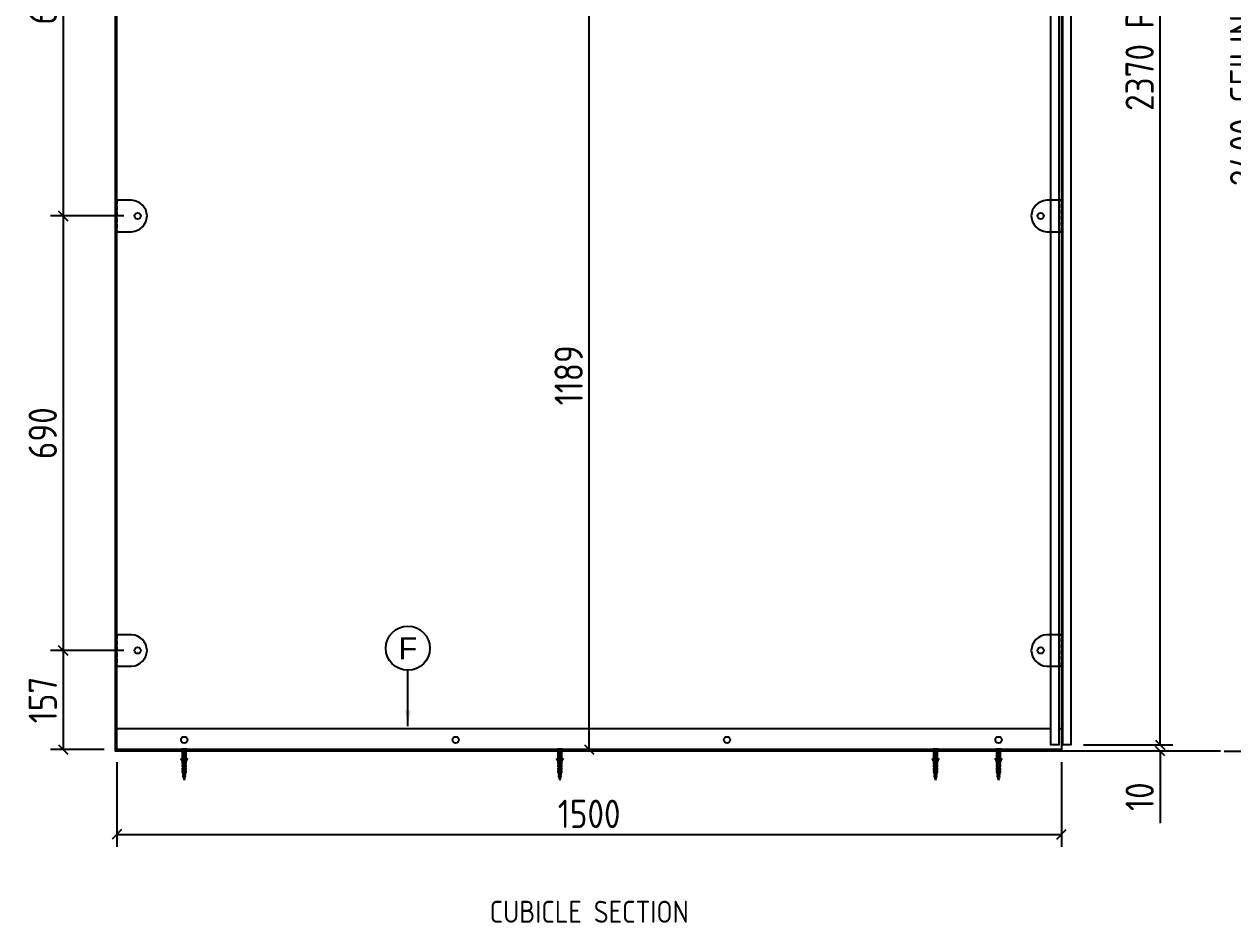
# Model space of a CAD drawing. Header units: inches. Extents: x 129892 to 140765, y 18172 to 24435.
# Drawn here: x 133517 to 135436, y 18172 to 19599 of the extents above; entities that cross this region are included whole.
import ezdxf

# ---------------------------------------------------------------- set-up
doc = ezdxf.new("R2010")
doc.units = ezdxf.units.IN
doc.header["$MEASUREMENT"] = 0
doc.header["$PDMODE"] = 66
doc.linetypes.add('DASHED2', pattern=[9.525, 6.35, -3.175])
doc.styles.add('EXCELSIOR', font='dim.shx', dxfattribs={"height": 45})
doc.styles.add('JD', font='dim.shx', dxfattribs={"height": 35})
doc.dimstyles.new('EXCELSIOR', dxfattribs={"dimtxt": 50, "dimasz": 15, "dimexe": 20, "dimexo": 20, "dimgap": 10, "dimtad": 1, "dimdec": 0, "dimtxsty": 'EXCELSIOR', "dimblk": 'OBLIQUE', "dimcen": 2.5, "dimclrd": 1, "dimclre": 1, "dimclrt": 1, "dimadec": 0, "dimazin": 0, "dimtfac": 1, "dimtdec": 0, "dimtofl": 0, "dimtmove": 0, "dimatfit": 3, "dimfxl": 0, "dimlwd": 25, "dimarcsym": 0})
doc.dimstyles.new('JD DIM', dxfattribs={"dimtxt": 50, "dimasz": 15, "dimexe": 20, "dimexo": 20, "dimgap": 10, "dimtad": 1, "dimdec": 0, "dimtxsty": 'JD', "dimblk": 'OBLIQUE', "dimcen": 2.5, "dimclrd": 1, "dimclre": 1, "dimclrt": 1, "dimadec": 0, "dimazin": 0, "dimtfac": 1, "dimtdec": 0, "dimtofl": 0, "dimtmove": 0, "dimatfit": 3, "dimfxl": 0, "dimlwd": 25, "dimarcsym": 0})

# ---------------------------------------------------------------- blocks, each defined once
blk = doc.blocks.new('_OBLIQUE')
at = {"color": 0, "linetype": 'ByBlock'}
blk.add_line((-0.5, -0.5), (0.5, 0.5), dxfattribs=at)
blk = doc.blocks.new('*D207')
at = {"color": 1, "lineweight": -2}
for p, q in [((133664, 18427), (133664, 18292.4)), ((135164, 18427), (135164, 18292.4))]:
    blk.add_line(p, q, dxfattribs=at)
at = {"color": 1, "lineweight": 25}
blk.add_line((133664, 18312.4), (135164, 18312.4), dxfattribs=at)
at = {"layer": 'Defpoints', "color": 0}
for p in [(133664, 18447), (135164, 18447), (135164, 18312.4)]:
    blk.add_point(p, dxfattribs=at)
at = {"color": 1, "lineweight": 25, "xscale": 15, "yscale": 15, "zscale": 15, "rotation": 180}
blk.add_blockref('_OBLIQUE', (133664, 18312.4), dxfattribs=at)
at = {"color": 1, "lineweight": 25, "xscale": 15, "yscale": 15, "zscale": 15}
blk.add_blockref('_OBLIQUE', (135164, 18312.4), dxfattribs=at)
at = {"color": 1, "insert": (134414, 18344.9), "char_height": 45, "attachment_point": 5, "style": 'EXCELSIOR'}
blk.add_mtext('1500', dxfattribs=at)
blk = doc.blocks.new('*D209')
at = {"color": 1, "lineweight": -2}
for p, q in [((133675, 19984.4), (133558.9, 19984.4)), ((133675, 19294.4), (133558.9, 19294.4))]:
    blk.add_line(p, q, dxfattribs=at)
at = {"color": 1, "lineweight": 25}
blk.add_line((133578.9, 19984.4), (133578.9, 19294.4), dxfattribs=at)
at = {"layer": 'Defpoints', "color": 0}
for p in [(133695, 19984.4), (133578.9, 19294.4), (133695, 19294.4)]:
    blk.add_point(p, dxfattribs=at)
at = {"color": 1, "lineweight": 25, "xscale": 15, "yscale": 15, "zscale": 15}
for p, rotation in [((133578.9, 19984.4), 90), ((133578.9, 19294.4), 270)]:
    blk.add_blockref('_OBLIQUE', p, dxfattribs=dict(at, rotation=rotation))
at = {"color": 1, "insert": (133546.4, 19639.4), "char_height": 45, "attachment_point": 5, "rotation": 90, "style": 'EXCELSIOR'}
blk.add_mtext('690', dxfattribs=at)
blk = doc.blocks.new('*D210')
at = {"color": 1, "lineweight": -2}
for p, q in [((133675, 19294.4), (133558.9, 19294.4)), ((133675, 18604.4), (133558.9, 18604.4))]:
    blk.add_line(p, q, dxfattribs=at)
at = {"color": 1, "lineweight": 25}
blk.add_line((133578.9, 19294.4), (133578.9, 18604.4), dxfattribs=at)
at = {"layer": 'Defpoints', "color": 0}
for p in [(133695, 19294.4), (133578.9, 18604.4), (133695, 18604.4)]:
    blk.add_point(p, dxfattribs=at)
at = {"color": 1, "lineweight": 25, "xscale": 15, "yscale": 15, "zscale": 15}
for p, rotation in [((133578.9, 19294.4), 90), ((133578.9, 18604.4), 270)]:
    blk.add_blockref('_OBLIQUE', p, dxfattribs=dict(at, rotation=rotation))
at = {"color": 1, "insert": (133546.4, 18949.4), "char_height": 45, "attachment_point": 5, "rotation": 90, "style": 'EXCELSIOR'}
blk.add_mtext('690', dxfattribs=at)
blk = doc.blocks.new('*D211')
at = {"color": 1, "lineweight": -2}
for p, q in [((133675, 18604.4), (133558.9, 18604.4)), ((133644, 18447), (133558.9, 18447))]:
    blk.add_line(p, q, dxfattribs=at)
at = {"color": 1, "lineweight": 25}
blk.add_line((133578.9, 18604.4), (133578.9, 18447), dxfattribs=at)
at = {"layer": 'Defpoints', "color": 0}
for p in [(133695, 18604.4), (133578.9, 18447), (133664, 18447)]:
    blk.add_point(p, dxfattribs=at)
at = {"color": 1, "lineweight": 25, "xscale": 15, "yscale": 15, "zscale": 15}
for p, rotation in [((133578.9, 18604.4), 90), ((133578.9, 18447), 270)]:
    blk.add_blockref('_OBLIQUE', p, dxfattribs=dict(at, rotation=rotation))
at = {"color": 1, "insert": (133546.4, 18525.7), "char_height": 45, "attachment_point": 5, "rotation": 90, "style": 'EXCELSIOR'}
blk.add_mtext('157', dxfattribs=at)
blk = doc.blocks.new('*D212')
at = {"color": 1, "lineweight": 25}
for p, q in [((135320.6, 18454.4), (135320.6, 18469.4)), ((135320.6, 18444.4), (135320.6, 18330.1))]:
    blk.add_line(p, q, dxfattribs=at)
at = {"color": 1, "lineweight": -2}
for p, q in [((135199, 18454.4), (135340.6, 18454.4)), ((135340.6, 18444.4), (135340.6, 18444.4))]:
    blk.add_line(p, q, dxfattribs=at)
at = {"layer": 'Defpoints', "color": 0}
for p in [(135179, 18454.4), (135320.6, 18444.4), (135320.6, 18444.4)]:
    blk.add_point(p, dxfattribs=at)
at = {"color": 1, "lineweight": 25, "xscale": 15, "yscale": 15, "zscale": 15}
for p, rotation in [((135320.6, 18454.4), 270), ((135320.6, 18444.4), 90)]:
    blk.add_blockref('_OBLIQUE', p, dxfattribs=dict(at, rotation=rotation))
at = {"color": 1, "insert": (135288.1, 18372.2), "char_height": 45, "attachment_point": 5, "rotation": 90, "style": 'EXCELSIOR'}
blk.add_mtext('10', dxfattribs=at)
blk = doc.blocks.new('*D213')
at = {"color": 1, "lineweight": -2}
for p, q in [((135199, 20824.4), (135340.6, 20824.4)), ((135199, 18454.4), (135340.6, 18454.4))]:
    blk.add_line(p, q, dxfattribs=at)
at = {"color": 1, "lineweight": 25}
blk.add_line((135320.6, 18454.4), (135320.6, 20824.4), dxfattribs=at)
at = {"layer": 'Defpoints', "color": 0}
for p in [(135179, 20824.4), (135320.6, 20824.4), (135179, 18454.4)]:
    blk.add_point(p, dxfattribs=at)
at = {"color": 1, "lineweight": 25, "xscale": 15, "yscale": 15, "zscale": 15}
for p, rotation in [((135320.6, 20824.4), 90), ((135320.6, 18454.4), 270)]:
    blk.add_blockref('_OBLIQUE', p, dxfattribs=dict(at, rotation=rotation))
at = {"color": 1, "insert": (135288.1, 19639.4), "char_height": 45, "attachment_point": 5, "rotation": 90, "style": 'EXCELSIOR'}
blk.add_mtext('2370 PILASTER', dxfattribs=at)
blk = doc.blocks.new('*D214')
at = {"color": 1, "lineweight": 25}
blk.add_line((134414, 18447), (134414, 19635.7), dxfattribs=at)
at = {"color": 1, "lineweight": -2}
for p, q in [((134434, 19635.7), (134434, 19635.7)), ((134434, 18447), (134434, 18447))]:
    blk.add_line(p, q, dxfattribs=at)
at = {"layer": 'Defpoints', "color": 0}
for p in [(134414, 19635.7), (134414, 19635.7), (134414, 18447)]:
    blk.add_point(p, dxfattribs=at)
at = {"color": 1, "lineweight": 25, "xscale": 15, "yscale": 15, "zscale": 15}
for p, rotation in [((134414, 19635.7), 90), ((134414, 18447), 270)]:
    blk.add_blockref('_OBLIQUE', p, dxfattribs=dict(at, rotation=rotation))
at = {"color": 1, "insert": (134381.5, 19041.3), "char_height": 45, "attachment_point": 5, "rotation": 90, "style": 'EXCELSIOR'}
blk.add_mtext('1189', dxfattribs=at)
blk = doc.blocks.new('*D217')
at = {"color": 1, "lineweight": -2}
for p, q in [((135436.2, 20844.4), (135506.5, 20844.4)), ((135422.5, 18444.4), (135506.5, 18444.4))]:
    blk.add_line(p, q, dxfattribs=at)
at = {"color": 1, "lineweight": 25}
blk.add_line((135486.5, 20844.4), (135486.5, 18444.4), dxfattribs=at)
at = {"layer": 'Defpoints', "color": 0}
for p in [(135416.2, 20844.4), (135402.5, 18444.4), (135486.5, 18444.4)]:
    blk.add_point(p, dxfattribs=at)
at = {"color": 1, "lineweight": 25, "xscale": 15, "yscale": 15, "zscale": 15}
for p, rotation in [((135486.5, 20844.4), 90), ((135486.5, 18444.4), 270)]:
    blk.add_blockref('_OBLIQUE', p, dxfattribs=dict(at, rotation=rotation))
at = {"color": 1, "insert": (135454, 19644.4), "char_height": 45, "attachment_point": 5, "rotation": 90, "style": 'EXCELSIOR'}
blk.add_mtext('2400 CEILING HEIGHT FFL', dxfattribs=at)
blk = doc.blocks.new('A$C20B96EA6')
for p, q in [((0, 49.1), (2.4, 49.1)), ((2.4, 49.1), (5.6, 49.1)), ((2.6, 46.1), (2.6, 36.7)), ((5.4, 46.1), (5.4, 37.1)), ((5.6, 49.1), (8, 49.1)), ((6.2, 36.8), (1.8, 36.1)), ((1.8, 36.1), (6.2, 36.8)), ((1.8, 36.1), (2.6, 36.7)), ((2.6, 35.8), (1.8, 36.1)), ((6.2, 35), (1.8, 34.3)), ((1.8, 34.3), (6.2, 35)), ((1.8, 34.3), (2.6, 34.9)), ((2.6, 34), (1.8, 34.3)), ((6.2, 33.1), (1.8, 32.5)), ((1.8, 32.5), (6.2, 33.1)), ((1.8, 32.5), (2.6, 33.1)), ((2.6, 32.2), (1.8, 32.5)), ((6.2, 31.3), (1.8, 30.7)), ((1.8, 30.7), (6.2, 31.3)), ((1.8, 30.7), (2.6, 31.2)), ((2.6, 30.3), (1.8, 30.7)), ((6.2, 29.5), (1.8, 28.8)), ((1.8, 28.8), (6.2, 29.5)), ((1.8, 28.8), (2.6, 29.4)), ((2.6, 28.5), (1.8, 28.8)), ((6.2, 27.6), (1.8, 27)), ((1.8, 27), (6.2, 27.6)), ((1.8, 27), (2.6, 27.6)), ((2.6, 26.7), (1.8, 27)), ((6.2, 25.8), (1.8, 25.2)), ((1.8, 25.2), (6.2, 25.8)), ((1.8, 25.2), (2.6, 25.8)), ((2.6, 24.8), (1.8, 25.2)), ((6.2, 24), (1.8, 23.3)), ((1.8, 23.3), (6.2, 24)), ((1.8, 23.3), (2.6, 23.9)), ((2.6, 23), (1.8, 23.3)), ((6.2, 22.2), (1.8, 21.5)), ((1.8, 21.5), (6.2, 22.2)), ((1.8, 21.5), (2.6, 22.1)), ((2.6, 21.2), (1.8, 21.5)), ((6.2, 20.3), (1.8, 19.7)), ((1.8, 19.7), (6.2, 20.3)), ((1.8, 19.7), (2.6, 20.3)), ((2.6, 19.4), (1.8, 19.7)), ((2.6, 36.7), (5.4, 37.1)), ((5.4, 36.2), (2.6, 35.8)), ((5.4, 36.2), (2.6, 35.8)), ((2.6, 35.8), (2.6, 34.9)), ((2.6, 34.9), (5.4, 35.3)), ((2.6, 34.9), (5.4, 35.3)), ((5.4, 34.4), (2.6, 34)), ((5.4, 34.4), (2.6, 34)), ((2.6, 34), (2.6, 33.1)), ((2.6, 33.1), (5.4, 33.5)), ((5.4, 32.6), (2.6, 32.2)), ((2.6, 31.2), (2.6, 32.1)), ((2.6, 31.2), (5.4, 31.6)), ((2.6, 31.2), (5.4, 31.6)), ((5.4, 30.7), (2.6, 30.3)), ((5.4, 30.7), (2.6, 30.3)), ((2.6, 29.4), (2.6, 30.3)), ((2.6, 29.4), (5.4, 29.8)), ((5.4, 28.9), (2.6, 28.5)), ((5.4, 28.9), (2.6, 28.5)), ((2.6, 28.5), (2.6, 27.6)), ((2.6, 27.6), (5.4, 28)), ((2.6, 27.6), (5.4, 28)), ((5.4, 27.1), (2.6, 26.7)), ((5.4, 27.1), (2.6, 26.7)), ((2.6, 26.7), (2.6, 25.8)), ((2.6, 25.8), (5.4, 26.2)), ((5.4, 25.2), (2.6, 24.8)), ((2.6, 24.8), (2.6, 23.9)), ((2.6, 23.9), (5.4, 24.3)), ((2.6, 23.9), (5.4, 24.3)), ((5.4, 23.4), (2.6, 23)), ((5.4, 23.4), (2.6, 23)), ((2.6, 23), (2.6, 22.1)), ((2.6, 22.1), (5.4, 22.5)), ((5.4, 21.6), (2.6, 21.2)), ((2.6, 21.2), (2.6, 20.3)), ((2.6, 20.3), (5.4, 20.7)), ((2.6, 20.3), (5.4, 20.7)), ((5.4, 19.8), (2.6, 19.4)), ((5.4, 19.8), (2.6, 19.4)), ((2.6, 19.4), (2.6, 18.4)), ((6.2, 36.8), (5.4, 37.1)), ((5.4, 36.2), (6.2, 36.8)), ((5.4, 36.2), (5.4, 35.3)), ((6.2, 35), (5.4, 35.3)), ((5.4, 34.4), (6.2, 35)), ((5.4, 34.4), (5.4, 33.5)), ((6.2, 33.1), (5.4, 33.5)), ((5.4, 32.6), (6.2, 33.1)), ((5.4, 32.6), (5.4, 31.6)), ((6.2, 31.3), (5.4, 31.6)), ((5.4, 30.7), (6.2, 31.3)), ((5.4, 30.7), (5.4, 29.8)), ((6.2, 29.5), (5.4, 29.8)), ((5.4, 28.9), (6.2, 29.5)), ((5.4, 28.9), (5.4, 28)), ((6.2, 27.6), (5.4, 28)), ((5.4, 27.1), (6.2, 27.6)), ((5.4, 27.1), (5.4, 26.2)), ((6.2, 25.8), (5.4, 26.2)), ((5.4, 25.2), (6.2, 25.8)), ((5.4, 25.2), (5.4, 24.3)), ((6.2, 24), (5.4, 24.3)), ((5.4, 23.4), (6.2, 24)), ((5.4, 23.4), (5.4, 22.5)), ((6.2, 22.2), (5.4, 22.5)), ((5.4, 21.6), (6.2, 22.2)), ((5.4, 21.6), (5.4, 20.7)), ((6.2, 20.3), (5.4, 20.7)), ((5.4, 19.8), (6.2, 20.3)), ((5.4, 19.8), (5.4, 18.8)), ((6.2, 18.5), (1.8, 17.9)), ((1.8, 17.9), (6.2, 18.5)), ((1.8, 17.9), (2.6, 18.4)), ((2.6, 17.5), (1.8, 17.9)), ((6.2, 16.7), (1.8, 16)), ((1.8, 16), (6.2, 16.7)), ((1.8, 16), (2.6, 16.6)), ((2.6, 15.7), (1.8, 16)), ((6.2, 14.9), (1.8, 14.2)), ((1.8, 14.2), (6.2, 14.9)), ((1.8, 14.2), (2.6, 14.8)), ((2.6, 13.9), (1.8, 14.2)), ((6.2, 13), (1.8, 12.4)), ((1.8, 12.4), (6.2, 13)), ((1.8, 12.4), (2.6, 13)), ((2.6, 12), (1.8, 12.4)), ((6.2, 11.2), (1.8, 10.6)), ((1.8, 10.6), (6.2, 11.2)), ((1.8, 10.6), (2.6, 11.1)), ((2.6, 10.2), (1.8, 10.6)), ((6.2, 9.4), (1.8, 8.7)), ((1.8, 8.7), (6.2, 9.4)), ((1.8, 8.7), (2.6, 9.3)), ((2.6, 8.4), (1.8, 8.7)), ((1.8, 6.9), (2.6, 7.5)), ((1.8, 6.9), (6.2, 7.5)), ((6.2, 7.5), (1.8, 6.9)), ((2.6, 6.6), (1.8, 6.9)), ((6.2, 5.7), (1.8, 5.1)), ((1.8, 5.1), (6.2, 5.7)), ((1.8, 5.1), (2.6, 5.7)), ((2.7, 4.8), (1.8, 5.1)), ((2.4, 3.3), (3, 3.9)), ((2.4, 3.3), (5.7, 3.8)), ((3.2, 3), (2.4, 3.3)), ((2.6, 18.4), (5.4, 18.8)), ((5.4, 17.9), (2.6, 17.5)), ((2.6, 17.5), (2.6, 16.6)), ((2.6, 16.6), (5.4, 17)), ((2.6, 16.6), (5.4, 17)), ((5.4, 16.1), (2.6, 15.7)), ((5.4, 16.1), (2.6, 15.7)), ((2.6, 15.7), (2.6, 14.8)), ((2.6, 14.8), (5.4, 15.2)), ((5.4, 14.3), (2.6, 13.9)), ((2.6, 13.9), (2.6, 13)), ((2.6, 13), (5.4, 13.4)), ((2.6, 13), (5.4, 13.4)), ((5.4, 12.4), (2.6, 12)), ((5.4, 12.4), (2.6, 12)), ((2.6, 12), (2.6, 11.1)), ((2.6, 11.1), (5.4, 11.5)), ((5.4, 10.6), (2.6, 10.2)), ((5.4, 10.6), (2.6, 10.2)), ((2.6, 10.2), (2.6, 9.3)), ((2.6, 9.3), (5.4, 9.7)), ((5.4, 8.8), (2.6, 8.4)), ((2.6, 7.5), (2.6, 8.4)), ((2.6, 7.5), (5.4, 7.9)), ((5.4, 7), (2.6, 6.6)), ((2.6, 6.6), (2.6, 5.7)), ((5.4, 6.1), (2.6, 5.7)), ((2.6, 5.7), (5.4, 6.1)), ((5.4, 5.1), (2.7, 4.8)), ((5.4, 5.1), (2.7, 4.8)), ((2.7, 4.8), (3, 3.9)), ((3, 3.9), (5.1, 4.2)), ((4.9, 3.2), (3.2, 3)), ((4.9, 3.2), (3.2, 3)), ((3.2, 3), (4, 0)), ((3.5, 1.7), (4.6, 2.3)), ((3.5, 1.7), (5.1, 1.9)), ((4.4, 1.3), (3.5, 1.7)), ((4.4, 1.3), (4, 0)), ((4.4, 1.3), (5.1, 1.9)), ((4.9, 3.2), (4.6, 2.3)), ((5.1, 1.9), (4.6, 2.3)), ((4.9, 3.2), (5.7, 3.8)), ((5.4, 5.2), (5.1, 4.2)), ((5.7, 3.8), (5.1, 4.2)), ((6.2, 18.5), (5.4, 18.8)), ((5.4, 17.9), (6.2, 18.5)), ((5.4, 17.9), (5.4, 17)), ((6.2, 16.7), (5.4, 17)), ((5.4, 16.1), (6.2, 16.7)), ((5.4, 16.1), (5.4, 15.2)), ((6.2, 14.9), (5.4, 15.2)), ((5.4, 14.3), (6.2, 14.9)), ((5.4, 14.3), (5.4, 13.4)), ((6.2, 13), (5.4, 13.4)), ((5.4, 12.4), (6.2, 13)), ((5.4, 12.4), (5.4, 11.5)), ((6.2, 11.2), (5.4, 11.5)), ((5.4, 10.6), (6.2, 11.2)), ((5.4, 10.6), (5.4, 9.7)), ((6.2, 9.4), (5.4, 9.7)), ((5.4, 8.8), (6.2, 9.4)), ((5.4, 8.8), (5.4, 7.9)), ((6.2, 7.5), (5.4, 7.9)), ((5.4, 7), (6.2, 7.5)), ((5.4, 7), (5.4, 6.1)), ((6.2, 5.7), (5.4, 6.1)), ((5.4, 5.2), (6.2, 5.7))]:
    blk.add_line(p, q)
for points in [[(5.4, 46.1), (8, 49.1), (0, 49.1), (2.6, 46.1)], [(2.6, 46.1), (5.4, 46.1)]]:
    blk.add_lwpolyline(points)
blk = doc.blocks.new('A$C50743CB1')
blk.add_lwpolyline([(16.7, 7.9, 0.247638), (22.8, 10.5), (22.4, 10.8, -0.24938), (16.7, 8.4, 0.369054), (13.7, 7.3, -0.279225), (13.2, 6.9), (12.2, 6.9), (12.2, 8.4, 0.369054), (9.2, 7.3, -0.279225), (8.7, 6.9), (7.7, 6.9), (7.7, 8.4, 0.369054), (4.7, 7.3, -0.279225), (4.2, 6.9), (3.2, 6.9), (3.2, 8.4, 0.569838), (0, 5.7), (27.9, 5.7), (27.9, 5.1), (0, 5.1, 0.569838), (3.2, 2.4), (3.2, 3.9), (4.2, 3.9, -0.279225), (4.7, 3.6, 0.369054), (7.7, 2.4), (7.7, 3.9), (8.7, 3.9, -0.279225), (9.2, 3.6, 0.369054), (12.2, 2.4), (12.2, 3.9), (13.2, 3.9, -0.279225), (13.7, 3.6, 0.369054), (16.7, 2.4, -0.24938), (22.4, 0), (22.8, 0.3, 0.247638), (16.7, 2.9), (16.7, 3.9), (18, 3.9, -0.279225), (18.6, 3.6, 0.369054), (21.5, 2.4), (21.5, 3.1), (23.3, 3.1), (24.1, 2.3), (35, 2.3), (35, 8.5), (24.1, 8.5), (23.3, 7.7), (21.5, 7.7), (21.5, 8.4, 0.369054), (18.6, 7.3, -0.279225), (18, 6.9), (16.7, 6.9)], format="xyb", close=True)
blk = doc.blocks.new('A$C4098395D')
at = {"rotation": 89.99999999999999}
blk.add_blockref('A$C50743CB1', (10.8, 11.1), dxfattribs=at)
blk.add_blockref('A$C20B96EA6', (1.4, 0))
blk = doc.blocks.new('A$C0D5461B3')
at = {"color": 251, "linetype": 'DASHED2'}
blk.add_line((2, 50), (2, 0), dxfattribs=at)
blk.add_lwpolyline([(0, 0), (25.5, 0, 0.387487), (50, 25), (50, 25, 0.387487), (25.5, 50), (0, 50)], format="xyb", close=True)
blk.add_circle((35, 25), 5)

msp = doc.modelspace()

# ---------------------------------------------------------------- linework, layer by layer
msp.add_lwpolyline([(135416.2, 18444.4), (133662, 18444.4), (133662, 21094.4)])
for points in [[(135166, 20824.4), (135179, 20824.4), (135179, 18454.4), (135166, 18454.4)], [(135147, 20454.4), (135160, 20454.4), (135160, 18454.4), (135147, 18454.4)], [(133664, 19635.7), (135164, 19635.7), (135164, 18447), (133664, 18447)]]:
    msp.add_lwpolyline(points, close=True)
at = {"color": 252}
for points in [[(135164, 18480.4), (135164, 18480.4), (135164, 18444.4), (133662, 18444.4), (133662, 18480.4), (135147, 18480.4)], [(135160, 18480.4), (135164, 18480.4)]]:
    msp.add_lwpolyline(points, dxfattribs=at)
at = {"color": 122}
msp.add_circle((134126.2, 18607.9), 35, dxfattribs=at)
for centre in [(133771, 18462.4), (134202, 18462.4), (134633, 18462.4), (135064, 18462.4)]:
    msp.add_circle(centre, 5)

# ---------------------------------------------------------------- block references
for name, p in [('A$C0D5461B3', (133662, 19269.4)), ('A$C0D5461B3', (133662, 18579.4)), ('A$C4098395D', (133765.6, 18398.3)), ('A$C4098395D', (134362.1, 18398.3)), ('A$C4098395D', (134958.6, 18398.3)), ('A$C4098395D', (135058.6, 18398.3))]:
    msp.add_blockref(name, p)
at = {"rotation": 180}
for p in [(135166, 19319.4), (135166, 18629.4)]:
    msp.add_blockref('A$C0D5461B3', p, dxfattribs=at)

# ---------------------------------------------------------------- texts
at = {"char_height": 35, "attachment_point": 5, "style": 'JD'}
for s, insert, width in [('{\\fArial|b0|i0|c0|p34;\\C122;F}', (134126.2, 18607.9), 100), ('CUBICLE SECTION', (134414, 18189.4), 905.833)]:
    msp.add_mtext(s, dxfattribs=dict(at, insert=insert, width=width))

# ---------------------------------------------------------------- dimensions: what is measured, and where the dimension line sits
for base, p1, p2, text, picture, middle in [((135486.5, 18444.4), (135416.2, 20844.4), (135402.5, 18444.4), '<> CEILING HEIGHT FFL', '*D217', (135454, 19644.4)), ((135320.6, 20824.4), (135179, 18454.4), (135179, 20824.4), '<> PILASTER', '*D213', (135288.1, 19639.4))]:
    dim = msp.add_linear_dim(base=base, p1=p1, p2=p2, angle=90, text=text, dimstyle='EXCELSIOR')
    dim.commit()
    dim.dimension.update_dxf_attribs({"geometry": picture, "text_midpoint": middle})
for base, p1, p2, picture, middle in [((133578.9, 19294.4), (133695, 19984.4), (133695, 19294.4), '*D209', (133546.4, 19639.4)), ((134414, 19635.7), (134414, 18447), (134414, 19635.7), '*D214', (134381.5, 19041.3)), ((133578.9, 18604.4), (133695, 19294.4), (133695, 18604.4), '*D210', (133546.4, 18949.4)), ((133578.9, 18447), (133695, 18604.4), (133664, 18447), '*D211', (133546.4, 18525.7)), ((135320.6, 18444.4), (135179, 18454.4), (135320.6, 18444.4), '*D212', (135288.1, 18372.2))]:
    dim = msp.add_linear_dim(base=base, p1=p1, p2=p2, angle=90, dimstyle='EXCELSIOR')
    dim.commit()
    dim.dimension.update_dxf_attribs({"geometry": picture, "text_midpoint": middle})
dim = msp.add_linear_dim(base=(135164, 18312.4), p1=(133664, 18447), p2=(135164, 18447), dimstyle='EXCELSIOR')
dim.commit()
dim.dimension.update_dxf_attribs({"geometry": '*D207', "text_midpoint": (134414, 18344.9)})

# ---------------------------------------------------------------- leaders
at = {"color": 122}
msp.add_leader([(134126.2, 18484.4), (134126.2, 18572.9)], dimstyle='JD DIM', override={"dimasz": 25, "dimgap": 10, "dimtad": 0, "dimclrd": 122, "dimfxl": 4}, dxfattribs=at)

doc.saveas('drawing.dxf')
